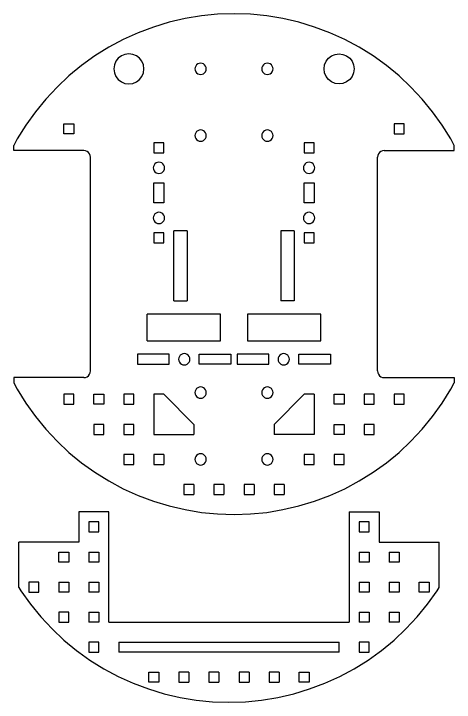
# Model space of a CAD drawing. Header units: millimetres. Extents: x -147 to 367, y -144 to 70.
# Drawn here: x -146.6 to -14.6, y -144.5 to 61.7 of the extents above; entities that cross this region are included whole.
import ezdxf

# ---------------------------------------------------------------- set-up
doc = ezdxf.new("R2010")
doc.units = ezdxf.units.MM
doc.linetypes.add('K5LT32768', pattern=[0])
doc.layers.add('lower_pad', color=7, linetype='Continuous')

# ---------------------------------------------------------------- blocks, each defined once
blk = doc.blocks.new('U7')
at = {"layer": 'lower_pad', "color": 7, "linetype": 'K5LT32768'}
for p, q in [((-95.2, 60.31), (-99.98, 59.19)), ((-90.36, 61.11), (-95.2, 60.31)), ((-85.48, 61.59), (-90.36, 61.11)), ((-80.57, 61.75), (-85.48, 61.59)), ((-75.67, 61.59), (-80.57, 61.75)), ((-70.78, 61.11), (-75.67, 61.59)), ((-65.94, 60.31), (-70.78, 61.11)), ((-61.16, 59.19), (-65.94, 60.31)), ((-104.68, 57.77), (-109.27, 56.04)), ((-99.98, 59.19), (-104.68, 57.77)), ((-56.46, 57.77), (-61.16, 59.19)), ((-51.87, 56.04), (-56.46, 57.77)), ((-109.27, 56.04), (-113.74, 54.01)), ((-47.4, 54.01), (-51.87, 56.04)), ((-113.74, 54.01), (-118.07, 51.7)), ((-43.07, 51.7), (-47.4, 54.01)), ((-118.07, 51.7), (-122.24, 49.11)), ((-38.9, 49.11), (-43.07, 51.7)), ((-113.24, 49.59), (-114.32, 49.14)), ((-112.07, 49.75), (-113.24, 49.59)), ((-110.91, 49.59), (-112.07, 49.75)), ((-109.82, 49.14), (-110.91, 49.59)), ((-51.32, 49.14), (-50.24, 49.59)), ((-50.24, 49.59), (-49.07, 49.75)), ((-49.07, 49.75), (-47.91, 49.59)), ((-47.91, 49.59), (-46.82, 49.14)), ((-122.24, 49.11), (-126.23, 46.25)), ((-115.97, 47.5), (-116.42, 46.41)), ((-115.25, 48.43), (-115.97, 47.5)), ((-114.32, 49.14), (-115.25, 48.43)), ((-108.89, 48.43), (-109.82, 49.14)), ((-108.17, 47.5), (-108.89, 48.43)), ((-107.72, 46.41), (-108.17, 47.5)), ((-53.42, 46.41), (-52.97, 47.5)), ((-52.97, 47.5), (-52.25, 48.43)), ((-52.25, 48.43), (-51.32, 49.14)), ((-46.82, 49.14), (-45.89, 48.43)), ((-45.89, 48.43), (-45.17, 47.5)), ((-45.17, 47.5), (-44.72, 46.41)), ((-34.91, 46.25), (-38.9, 49.11)), ((-126.23, 46.25), (-130.02, 43.14)), ((-116.42, 46.41), (-116.57, 45.25)), ((-107.57, 45.25), (-107.72, 46.41)), ((-92.21, 45.69), (-92.27, 45.25)), ((-92.04, 46.1), (-92.21, 45.69)), ((-91.77, 46.45), (-92.04, 46.1)), ((-91.42, 46.72), (-91.77, 46.45)), ((-91.01, 46.89), (-91.42, 46.72)), ((-90.57, 46.95), (-91.01, 46.89)), ((-90.13, 46.89), (-90.57, 46.95)), ((-89.72, 46.72), (-90.13, 46.89)), ((-89.37, 46.45), (-89.72, 46.72)), ((-89.1, 46.1), (-89.37, 46.45)), ((-88.93, 45.69), (-89.1, 46.1)), ((-88.87, 45.25), (-88.93, 45.69)), ((-72.21, 45.69), (-72.27, 45.25)), ((-72.04, 46.1), (-72.21, 45.69)), ((-71.77, 46.45), (-72.04, 46.1)), ((-71.42, 46.72), (-71.77, 46.45)), ((-71.01, 46.89), (-71.42, 46.72)), ((-70.57, 46.95), (-71.01, 46.89)), ((-70.13, 46.89), (-70.57, 46.95)), ((-69.72, 46.72), (-70.13, 46.89)), ((-69.37, 46.45), (-69.72, 46.72)), ((-69.1, 46.1), (-69.37, 46.45)), ((-68.93, 45.69), (-69.1, 46.1)), ((-68.87, 45.25), (-68.93, 45.69)), ((-53.57, 45.25), (-53.42, 46.41)), ((-44.72, 46.41), (-44.57, 45.25)), ((-31.12, 43.14), (-34.91, 46.25)), ((-116.57, 45.25), (-116.42, 44.08)), ((-116.42, 44.08), (-115.97, 43)), ((-108.17, 43), (-107.72, 44.08)), ((-107.72, 44.08), (-107.57, 45.25)), ((-92.27, 45.25), (-92.21, 44.81)), ((-92.21, 44.81), (-92.04, 44.4)), ((-92.04, 44.4), (-91.77, 44.05)), ((-91.77, 44.05), (-91.42, 43.77)), ((-91.42, 43.77), (-91.01, 43.61)), ((-91.01, 43.61), (-90.57, 43.55)), ((-90.57, 43.55), (-90.13, 43.61)), ((-90.13, 43.61), (-89.72, 43.77)), ((-89.72, 43.77), (-89.37, 44.05)), ((-89.37, 44.05), (-89.1, 44.4)), ((-89.1, 44.4), (-88.93, 44.81)), ((-88.93, 44.81), (-88.87, 45.25)), ((-72.27, 45.25), (-72.21, 44.81)), ((-72.21, 44.81), (-72.04, 44.4)), ((-72.04, 44.4), (-71.77, 44.05)), ((-71.77, 44.05), (-71.42, 43.77)), ((-71.42, 43.77), (-71.01, 43.61)), ((-71.01, 43.61), (-70.57, 43.55)), ((-70.57, 43.55), (-70.13, 43.61)), ((-70.13, 43.61), (-69.72, 43.77)), ((-69.72, 43.77), (-69.37, 44.05)), ((-69.37, 44.05), (-69.1, 44.4)), ((-69.1, 44.4), (-68.93, 44.81)), ((-68.93, 44.81), (-68.87, 45.25)), ((-53.42, 44.08), (-53.57, 45.25)), ((-52.97, 43), (-53.42, 44.08)), ((-44.72, 44.08), (-45.17, 43)), ((-44.57, 45.25), (-44.72, 44.08)), ((-130.02, 43.14), (-133.6, 39.78)), ((-115.97, 43), (-115.25, 42.07)), ((-115.25, 42.07), (-114.32, 41.35)), ((-114.32, 41.35), (-113.24, 40.9)), ((-110.91, 40.9), (-109.82, 41.35)), ((-109.82, 41.35), (-108.89, 42.07)), ((-108.89, 42.07), (-108.17, 43)), ((-52.25, 42.07), (-52.97, 43)), ((-51.32, 41.35), (-52.25, 42.07)), ((-50.24, 40.9), (-51.32, 41.35)), ((-46.82, 41.35), (-47.91, 40.9)), ((-45.89, 42.07), (-46.82, 41.35)), ((-45.17, 43), (-45.89, 42.07)), ((-27.54, 39.78), (-31.12, 43.14)), ((-133.6, 39.78), (-136.96, 36.2)), ((-113.24, 40.9), (-112.07, 40.75)), ((-112.07, 40.75), (-110.91, 40.9)), ((-49.07, 40.75), (-50.24, 40.9)), ((-47.91, 40.9), (-49.07, 40.75)), ((-24.18, 36.2), (-27.54, 39.78)), ((-136.96, 36.2), (-140.07, 32.4)), ((-21.07, 32.4), (-24.18, 36.2)), ((-140.07, 32.4), (-142.93, 28.41)), ((-18.21, 28.41), (-21.07, 32.4)), ((-142.93, 28.41), (-145.52, 24.25)), ((-131.57, 28.75), (-128.57, 28.75)), ((-131.57, 25.75), (-131.57, 28.75)), ((-128.57, 28.75), (-128.57, 25.75)), ((-91.01, 26.89), (-91.42, 26.72)), ((-90.57, 26.95), (-91.01, 26.89)), ((-90.13, 26.89), (-90.57, 26.95)), ((-89.72, 26.72), (-90.13, 26.89)), ((-71.01, 26.89), (-71.42, 26.72)), ((-70.57, 26.95), (-71.01, 26.89)), ((-70.13, 26.89), (-70.57, 26.95)), ((-69.72, 26.72), (-70.13, 26.89)), ((-32.57, 28.75), (-32.57, 25.75)), ((-29.57, 28.75), (-32.57, 28.75)), ((-29.57, 25.75), (-29.57, 28.75)), ((-15.62, 24.25), (-18.21, 28.41)), ((-128.57, 25.75), (-131.57, 25.75)), ((-92.21, 25.69), (-92.27, 25.25)), ((-92.27, 25.25), (-92.21, 24.81)), ((-92.04, 26.1), (-92.21, 25.69)), ((-92.21, 24.81), (-92.04, 24.4)), ((-91.77, 26.45), (-92.04, 26.1)), ((-91.42, 26.72), (-91.77, 26.45)), ((-89.37, 26.45), (-89.72, 26.72)), ((-89.1, 26.1), (-89.37, 26.45)), ((-88.93, 25.69), (-89.1, 26.1)), ((-89.1, 24.4), (-88.93, 24.81)), ((-88.87, 25.25), (-88.93, 25.69)), ((-88.93, 24.81), (-88.87, 25.25)), ((-72.21, 25.69), (-72.27, 25.25)), ((-72.27, 25.25), (-72.21, 24.81)), ((-72.04, 26.1), (-72.21, 25.69)), ((-72.21, 24.81), (-72.04, 24.4)), ((-71.77, 26.45), (-72.04, 26.1)), ((-71.42, 26.72), (-71.77, 26.45)), ((-69.37, 26.45), (-69.72, 26.72)), ((-69.1, 26.1), (-69.37, 26.45)), ((-68.93, 25.69), (-69.1, 26.1)), ((-69.1, 24.4), (-68.93, 24.81)), ((-68.87, 25.25), (-68.93, 25.69)), ((-68.93, 24.81), (-68.87, 25.25)), ((-32.57, 25.75), (-29.57, 25.75)), ((-145.52, 24.25), (-146.57, 22.29)), ((-101.57, 23.09), (-104.57, 23.09)), ((-104.57, 23.09), (-104.57, 20.09)), ((-101.57, 20.09), (-101.57, 23.09)), ((-92.04, 24.4), (-91.77, 24.05)), ((-91.77, 24.05), (-91.42, 23.77)), ((-91.42, 23.77), (-91.01, 23.61)), ((-91.01, 23.61), (-90.57, 23.55)), ((-90.57, 23.55), (-90.13, 23.61)), ((-90.13, 23.61), (-89.72, 23.77)), ((-89.72, 23.77), (-89.37, 24.05)), ((-89.37, 24.05), (-89.1, 24.4)), ((-72.04, 24.4), (-71.77, 24.05)), ((-71.77, 24.05), (-71.42, 23.77)), ((-71.42, 23.77), (-71.01, 23.61)), ((-71.01, 23.61), (-70.57, 23.55)), ((-70.57, 23.55), (-70.13, 23.61)), ((-70.13, 23.61), (-69.72, 23.77)), ((-69.72, 23.77), (-69.37, 24.05)), ((-69.37, 24.05), (-69.1, 24.4)), ((-56.57, 23.09), (-59.57, 23.09)), ((-59.57, 23.09), (-59.57, 20.09)), ((-56.57, 20.09), (-56.57, 23.09)), ((-14.57, 22.29), (-15.62, 24.25)), ((-146.57, 20.75), (-146.57, 22.29)), ((-125.57, 20.75), (-146.57, 20.75)), ((-125.05, 20.68), (-125.57, 20.75)), ((-124.57, 20.48), (-125.05, 20.68)), ((-36.09, 20.68), (-36.57, 20.48)), ((-35.57, 20.75), (-36.09, 20.68)), ((-35.57, 20.75), (-14.57, 20.75)), ((-14.57, 20.75), (-14.57, 22.29)), ((-124.16, 20.16), (-124.57, 20.48)), ((-123.84, 19.75), (-124.16, 20.16)), ((-123.64, 19.26), (-123.84, 19.75)), ((-123.57, 18.75), (-123.64, 19.26)), ((-123.57, -45.25), (-123.57, 18.75)), ((-104.57, 20.09), (-101.57, 20.09)), ((-59.57, 20.09), (-56.57, 20.09)), ((-37.5, 19.26), (-37.57, 18.75)), ((-37.57, -45.25), (-37.57, 18.75)), ((-37.3, 19.75), (-37.5, 19.26)), ((-36.99, 20.16), (-37.3, 19.75)), ((-36.57, 20.48), (-36.99, 20.16)), ((-104.27, 16.79), (-104.54, 16.44)), ((-103.92, 17.06), (-104.27, 16.79)), ((-103.51, 17.23), (-103.92, 17.06)), ((-103.07, 17.29), (-103.51, 17.23)), ((-102.63, 17.23), (-103.07, 17.29)), ((-102.22, 17.06), (-102.63, 17.23)), ((-101.87, 16.79), (-102.22, 17.06)), ((-101.6, 16.44), (-101.87, 16.79)), ((-59.27, 16.79), (-59.54, 16.44)), ((-58.92, 17.06), (-59.27, 16.79)), ((-58.51, 17.23), (-58.92, 17.06)), ((-58.07, 17.29), (-58.51, 17.23)), ((-57.63, 17.23), (-58.07, 17.29)), ((-57.22, 17.06), (-57.63, 17.23)), ((-56.87, 16.79), (-57.22, 17.06)), ((-56.6, 16.44), (-56.87, 16.79)), ((-104.71, 16.03), (-104.77, 15.59)), ((-104.77, 15.59), (-104.71, 15.15)), ((-104.54, 16.44), (-104.71, 16.03)), ((-104.71, 15.15), (-104.54, 14.74)), ((-104.54, 14.74), (-104.27, 14.39)), ((-101.87, 14.39), (-101.6, 14.74)), ((-101.43, 16.03), (-101.6, 16.44)), ((-101.6, 14.74), (-101.43, 15.15)), ((-101.37, 15.59), (-101.43, 16.03)), ((-101.43, 15.15), (-101.37, 15.59)), ((-59.71, 16.03), (-59.77, 15.59)), ((-59.77, 15.59), (-59.71, 15.15)), ((-59.54, 16.44), (-59.71, 16.03)), ((-59.71, 15.15), (-59.54, 14.74)), ((-59.54, 14.74), (-59.27, 14.39)), ((-56.87, 14.39), (-56.6, 14.74)), ((-56.43, 16.03), (-56.6, 16.44)), ((-56.6, 14.74), (-56.43, 15.15)), ((-56.37, 15.59), (-56.43, 16.03)), ((-56.43, 15.15), (-56.37, 15.59)), ((-104.27, 14.39), (-103.92, 14.12)), ((-103.92, 14.12), (-103.51, 13.95)), ((-103.51, 13.95), (-103.07, 13.89)), ((-103.07, 13.89), (-102.63, 13.95)), ((-102.63, 13.95), (-102.22, 14.12)), ((-102.22, 14.12), (-101.87, 14.39)), ((-59.27, 14.39), (-58.92, 14.12)), ((-58.92, 14.12), (-58.51, 13.95)), ((-58.51, 13.95), (-58.07, 13.89)), ((-58.07, 13.89), (-57.63, 13.95)), ((-57.63, 13.95), (-57.22, 14.12)), ((-57.22, 14.12), (-56.87, 14.39)), ((-104.57, 5.09), (-104.57, 11.09)), ((-104.57, 11.09), (-101.57, 11.09)), ((-101.57, 11.09), (-101.57, 5.09)), ((-59.57, 11.09), (-56.57, 11.09)), ((-59.57, 5.09), (-59.57, 11.09)), ((-56.57, 11.09), (-56.57, 5.09)), ((-101.57, 5.09), (-104.57, 5.09)), ((-56.57, 5.09), (-59.57, 5.09)), ((-103.51, 2.23), (-103.92, 2.06)), ((-103.07, 2.29), (-103.51, 2.23)), ((-102.63, 2.23), (-103.07, 2.29)), ((-102.22, 2.06), (-102.63, 2.23)), ((-58.53, 2.23), (-58.94, 2.06)), ((-58.09, 2.29), (-58.53, 2.23)), ((-57.65, 2.23), (-58.09, 2.29)), ((-57.24, 2.06), (-57.65, 2.23)), ((-104.71, 1.03), (-104.77, 0.59)), ((-104.77, 0.59), (-104.71, 0.15)), ((-104.54, 1.44), (-104.71, 1.03)), ((-104.71, 0.15), (-104.54, -0.26)), ((-104.27, 1.79), (-104.54, 1.44)), ((-103.92, 2.06), (-104.27, 1.79)), ((-101.87, 1.79), (-102.22, 2.06)), ((-101.6, 1.44), (-101.87, 1.79)), ((-101.43, 1.03), (-101.6, 1.44)), ((-101.6, -0.26), (-101.43, 0.15)), ((-101.37, 0.59), (-101.43, 1.03)), ((-101.43, 0.15), (-101.37, 0.59)), ((-59.73, 1.03), (-59.79, 0.59)), ((-59.79, 0.59), (-59.73, 0.15)), ((-59.56, 1.44), (-59.73, 1.03)), ((-59.73, 0.15), (-59.56, -0.26)), ((-59.29, 1.79), (-59.56, 1.44)), ((-58.94, 2.06), (-59.29, 1.79)), ((-56.89, 1.79), (-57.24, 2.06)), ((-56.62, 1.44), (-56.89, 1.79)), ((-56.45, 1.03), (-56.62, 1.44)), ((-56.62, -0.26), (-56.45, 0.15)), ((-56.39, 0.59), (-56.45, 1.03)), ((-56.45, 0.15), (-56.39, 0.59)), ((-104.54, -0.26), (-104.27, -0.61)), ((-104.27, -0.61), (-103.92, -0.88)), ((-103.92, -0.88), (-103.51, -1.05)), ((-103.51, -1.05), (-103.07, -1.11)), ((-103.07, -1.11), (-102.63, -1.05)), ((-102.63, -1.05), (-102.22, -0.88)), ((-102.22, -0.88), (-101.87, -0.61)), ((-101.87, -0.61), (-101.6, -0.26)), ((-59.56, -0.26), (-59.29, -0.61)), ((-59.29, -0.61), (-58.94, -0.88)), ((-58.94, -0.88), (-58.53, -1.05)), ((-58.53, -1.05), (-58.09, -1.11)), ((-58.09, -1.11), (-57.65, -1.05)), ((-57.65, -1.05), (-57.24, -0.88)), ((-57.24, -0.88), (-56.89, -0.61)), ((-56.89, -0.61), (-56.62, -0.26)), ((-104.57, -3.91), (-104.57, -6.91)), ((-101.57, -3.91), (-104.57, -3.91)), ((-101.57, -6.91), (-101.57, -3.91)), ((-94.57, -3.25), (-98.57, -3.25)), ((-98.57, -24.25), (-98.57, -3.25)), ((-94.57, -3.25), (-94.57, -24.25)), ((-62.57, -3.25), (-66.57, -3.25)), ((-66.57, -3.25), (-66.57, -24.25)), ((-62.57, -3.25), (-62.57, -24.25)), ((-59.57, -3.91), (-59.57, -6.91)), ((-56.57, -3.91), (-59.57, -3.91)), ((-56.57, -6.91), (-56.57, -3.91)), ((-104.57, -6.91), (-101.57, -6.91)), ((-59.57, -6.91), (-56.57, -6.91)), ((-98.57, -24.25), (-94.57, -24.25)), ((-62.57, -24.25), (-66.57, -24.25)), ((-84.57, -28.25), (-106.57, -28.25)), ((-106.57, -36.25), (-106.57, -28.25)), ((-84.57, -36.25), (-84.57, -28.25)), ((-54.57, -28.25), (-76.57, -28.25)), ((-76.57, -28.25), (-76.57, -36.25)), ((-54.57, -36.25), (-54.57, -28.25)), ((-106.57, -36.25), (-84.57, -36.25)), ((-76.57, -36.25), (-54.57, -36.25)), ((-99.97, -40.25), (-109.47, -40.25)), ((-109.47, -40.25), (-109.47, -43.25)), ((-99.97, -43.25), (-99.97, -40.25)), ((-96.94, -40.9), (-97.11, -41.31)), ((-96.67, -40.55), (-96.94, -40.9)), ((-96.32, -40.28), (-96.67, -40.55)), ((-95.91, -40.11), (-96.32, -40.28)), ((-95.47, -40.05), (-95.91, -40.11)), ((-95.03, -40.11), (-95.47, -40.05)), ((-94.62, -40.28), (-95.03, -40.11)), ((-94.27, -40.55), (-94.62, -40.28)), ((-94, -40.9), (-94.27, -40.55)), ((-93.83, -41.31), (-94, -40.9)), ((-90.97, -43.25), (-90.97, -40.25)), ((-90.97, -40.25), (-81.47, -40.25)), ((-81.47, -40.25), (-81.47, -43.25)), ((-70.17, -40.25), (-79.67, -40.25)), ((-79.67, -40.25), (-79.67, -43.25)), ((-70.17, -43.25), (-70.17, -40.25)), ((-67.14, -40.9), (-67.31, -41.31)), ((-66.87, -40.55), (-67.14, -40.9)), ((-66.52, -40.28), (-66.87, -40.55)), ((-66.11, -40.11), (-66.52, -40.28)), ((-65.67, -40.05), (-66.11, -40.11)), ((-65.23, -40.11), (-65.67, -40.05)), ((-64.82, -40.28), (-65.23, -40.11)), ((-64.47, -40.55), (-64.82, -40.28)), ((-64.2, -40.9), (-64.47, -40.55)), ((-64.03, -41.31), (-64.2, -40.9)), ((-61.17, -40.25), (-51.67, -40.25)), ((-61.17, -43.25), (-61.17, -40.25)), ((-51.67, -40.25), (-51.67, -43.25)), ((-109.47, -43.25), (-99.97, -43.25)), ((-97.11, -41.31), (-97.17, -41.75)), ((-97.17, -41.75), (-97.11, -42.19)), ((-97.11, -42.19), (-96.94, -42.6)), ((-96.94, -42.6), (-96.67, -42.95)), ((-96.67, -42.95), (-96.32, -43.23)), ((-96.32, -43.23), (-95.91, -43.39)), ((-95.03, -43.39), (-94.62, -43.23)), ((-94.62, -43.23), (-94.27, -42.95)), ((-94.27, -42.95), (-94, -42.6)), ((-94, -42.6), (-93.83, -42.19)), ((-93.77, -41.75), (-93.83, -41.31)), ((-93.83, -42.19), (-93.77, -41.75)), ((-81.47, -43.25), (-90.97, -43.25)), ((-79.67, -43.25), (-70.17, -43.25)), ((-67.31, -41.31), (-67.37, -41.75)), ((-67.37, -41.75), (-67.31, -42.19)), ((-67.31, -42.19), (-67.14, -42.6)), ((-67.14, -42.6), (-66.87, -42.95)), ((-66.87, -42.95), (-66.52, -43.23)), ((-66.52, -43.23), (-66.11, -43.39)), ((-65.23, -43.39), (-64.82, -43.23)), ((-64.82, -43.23), (-64.47, -42.95)), ((-64.47, -42.95), (-64.2, -42.6)), ((-64.2, -42.6), (-64.03, -42.19)), ((-63.97, -41.75), (-64.03, -41.31)), ((-64.03, -42.19), (-63.97, -41.75)), ((-51.67, -43.25), (-61.17, -43.25)), ((-123.64, -45.77), (-123.57, -45.25)), ((-95.91, -43.39), (-95.47, -43.45)), ((-95.47, -43.45), (-95.03, -43.39)), ((-66.11, -43.39), (-65.67, -43.45)), ((-65.67, -43.45), (-65.23, -43.39)), ((-37.57, -45.25), (-37.5, -45.77)), ((-146.57, -47.25), (-146.57, -48.79)), ((-125.57, -47.25), (-146.57, -47.25)), ((-125.57, -47.25), (-125.05, -47.18)), ((-125.05, -47.18), (-124.57, -46.98)), ((-124.57, -46.98), (-124.16, -46.67)), ((-124.16, -46.67), (-123.84, -46.25)), ((-123.84, -46.25), (-123.64, -45.77)), ((-37.5, -45.77), (-37.3, -46.25)), ((-37.3, -46.25), (-36.99, -46.67)), ((-36.99, -46.67), (-36.57, -46.98)), ((-36.57, -46.98), (-36.09, -47.18)), ((-36.09, -47.18), (-35.57, -47.25)), ((-35.57, -47.25), (-14.57, -47.25)), ((-14.57, -47.25), (-14.57, -48.79)), ((-146.57, -48.79), (-145.52, -50.75)), ((-15.62, -50.75), (-14.57, -48.79)), ((-145.52, -50.75), (-142.93, -54.92)), ((-92.21, -51.31), (-92.27, -51.75)), ((-92.04, -50.9), (-92.21, -51.31)), ((-91.77, -50.55), (-92.04, -50.9)), ((-91.42, -50.28), (-91.77, -50.55)), ((-91.01, -50.11), (-91.42, -50.28)), ((-90.57, -50.05), (-91.01, -50.11)), ((-90.13, -50.11), (-90.57, -50.05)), ((-89.72, -50.28), (-90.13, -50.11)), ((-89.37, -50.55), (-89.72, -50.28)), ((-89.1, -50.9), (-89.37, -50.55)), ((-88.93, -51.31), (-89.1, -50.9)), ((-88.87, -51.75), (-88.93, -51.31)), ((-72.21, -51.31), (-72.27, -51.75)), ((-72.04, -50.9), (-72.21, -51.31)), ((-71.77, -50.55), (-72.04, -50.9)), ((-71.42, -50.28), (-71.77, -50.55)), ((-71.01, -50.11), (-71.42, -50.28)), ((-70.57, -50.05), (-71.01, -50.11)), ((-70.13, -50.11), (-70.57, -50.05)), ((-69.72, -50.28), (-70.13, -50.11)), ((-69.37, -50.55), (-69.72, -50.28)), ((-69.1, -50.9), (-69.37, -50.55)), ((-68.93, -51.31), (-69.1, -50.9)), ((-68.87, -51.75), (-68.93, -51.31)), ((-18.21, -54.92), (-15.62, -50.75)), ((-128.57, -52.25), (-131.57, -52.25)), ((-131.57, -52.25), (-131.57, -55.25)), ((-128.57, -55.25), (-128.57, -52.25)), ((-122.57, -52.25), (-119.57, -52.25)), ((-122.57, -55.25), (-122.57, -52.25)), ((-119.57, -52.25), (-119.57, -55.25)), ((-110.57, -52.25), (-113.57, -52.25)), ((-113.57, -52.25), (-113.57, -55.25)), ((-110.57, -55.25), (-110.57, -52.25)), ((-104.57, -52.25), (-104.57, -64.25)), ((-101.57, -52.25), (-104.57, -52.25)), ((-101.57, -52.25), (-92.57, -61.25)), ((-92.27, -51.75), (-92.21, -52.19)), ((-92.21, -52.19), (-92.04, -52.6)), ((-92.04, -52.6), (-91.77, -52.95)), ((-91.77, -52.95), (-91.42, -53.23)), ((-91.42, -53.23), (-91.01, -53.39)), ((-91.01, -53.39), (-90.57, -53.45)), ((-90.57, -53.45), (-90.13, -53.39)), ((-90.13, -53.39), (-89.72, -53.23)), ((-89.72, -53.23), (-89.37, -52.95)), ((-89.37, -52.95), (-89.1, -52.6)), ((-89.1, -52.6), (-88.93, -52.19)), ((-88.93, -52.19), (-88.87, -51.75)), ((-72.27, -51.75), (-72.21, -52.19)), ((-72.21, -52.19), (-72.04, -52.6)), ((-72.04, -52.6), (-71.77, -52.95)), ((-71.77, -52.95), (-71.42, -53.23)), ((-71.42, -53.23), (-71.01, -53.39)), ((-71.01, -53.39), (-70.57, -53.45)), ((-70.57, -53.45), (-70.13, -53.39)), ((-70.13, -53.39), (-69.72, -53.23)), ((-69.72, -53.23), (-69.37, -52.95)), ((-69.37, -52.95), (-69.1, -52.6)), ((-69.1, -52.6), (-68.93, -52.19)), ((-68.93, -52.19), (-68.87, -51.75)), ((-59.57, -52.25), (-68.57, -61.25)), ((-56.57, -52.25), (-59.57, -52.25)), ((-56.57, -52.25), (-56.57, -64.25)), ((-50.57, -55.25), (-50.57, -52.25)), ((-50.57, -52.25), (-47.57, -52.25)), ((-47.57, -52.25), (-47.57, -55.25)), ((-38.57, -52.25), (-41.57, -52.25)), ((-41.57, -52.25), (-41.57, -55.25)), ((-38.57, -55.25), (-38.57, -52.25)), ((-29.57, -52.25), (-32.57, -52.25)), ((-32.57, -52.25), (-32.57, -55.25)), ((-29.57, -55.25), (-29.57, -52.25)), ((-142.93, -54.92), (-140.07, -58.91)), ((-131.57, -55.25), (-128.57, -55.25)), ((-119.57, -55.25), (-122.57, -55.25)), ((-113.57, -55.25), (-110.57, -55.25)), ((-47.57, -55.25), (-50.57, -55.25)), ((-41.57, -55.25), (-38.57, -55.25)), ((-32.57, -55.25), (-29.57, -55.25)), ((-21.07, -58.91), (-18.21, -54.92)), ((-140.07, -58.91), (-136.96, -62.7)), ((-24.18, -62.7), (-21.07, -58.91)), ((-122.57, -61.25), (-122.57, -64.25)), ((-119.57, -61.25), (-122.57, -61.25)), ((-119.57, -64.25), (-119.57, -61.25)), ((-110.57, -61.25), (-113.57, -61.25)), ((-113.57, -61.25), (-113.57, -64.25)), ((-110.57, -64.25), (-110.57, -61.25)), ((-92.57, -61.25), (-92.57, -64.25)), ((-68.57, -61.25), (-68.57, -64.25)), ((-50.57, -64.25), (-50.57, -61.25)), ((-50.57, -61.25), (-47.57, -61.25)), ((-47.57, -61.25), (-47.57, -64.25)), ((-41.57, -61.25), (-41.57, -64.25)), ((-38.57, -61.25), (-41.57, -61.25)), ((-38.57, -64.25), (-38.57, -61.25)), ((-136.96, -62.7), (-133.6, -66.29)), ((-27.54, -66.29), (-24.18, -62.7)), ((-122.57, -64.25), (-119.57, -64.25)), ((-113.57, -64.25), (-110.57, -64.25)), ((-104.57, -64.25), (-92.57, -64.25)), ((-56.57, -64.25), (-68.57, -64.25)), ((-47.57, -64.25), (-50.57, -64.25)), ((-41.57, -64.25), (-38.57, -64.25)), ((-133.6, -66.29), (-130.02, -69.64)), ((-31.12, -69.64), (-27.54, -66.29)), ((-130.02, -69.64), (-126.23, -72.75)), ((-91.01, -70.11), (-91.42, -70.28)), ((-90.57, -70.05), (-91.01, -70.11)), ((-90.13, -70.11), (-90.57, -70.05)), ((-89.72, -70.28), (-90.13, -70.11)), ((-71.01, -70.11), (-71.42, -70.28)), ((-70.57, -70.05), (-71.01, -70.11)), ((-70.13, -70.11), (-70.57, -70.05)), ((-69.72, -70.28), (-70.13, -70.11)), ((-34.91, -72.75), (-31.12, -69.64)), ((-113.57, -70.25), (-113.57, -73.25)), ((-110.57, -70.25), (-113.57, -70.25)), ((-110.57, -73.25), (-110.57, -70.25)), ((-101.57, -70.25), (-104.57, -70.25)), ((-104.57, -70.25), (-104.57, -73.25)), ((-101.57, -70.25), (-101.57, -73.25)), ((-92.21, -71.31), (-92.27, -71.75)), ((-92.27, -71.75), (-92.21, -72.19)), ((-92.04, -70.9), (-92.21, -71.31)), ((-91.77, -70.55), (-92.04, -70.9)), ((-91.42, -70.28), (-91.77, -70.55)), ((-89.37, -70.55), (-89.72, -70.28)), ((-89.1, -70.9), (-89.37, -70.55)), ((-88.93, -71.31), (-89.1, -70.9)), ((-88.87, -71.75), (-88.93, -71.31)), ((-88.93, -72.19), (-88.87, -71.75)), ((-72.21, -71.31), (-72.27, -71.75)), ((-72.27, -71.75), (-72.21, -72.19)), ((-72.27, -71.75), (-72.21, -71.75)), ((-72.04, -70.9), (-72.21, -71.31)), ((-71.77, -70.55), (-72.04, -70.9)), ((-71.42, -70.28), (-71.77, -70.55)), ((-69.37, -70.55), (-69.72, -70.28)), ((-69.1, -70.9), (-69.37, -70.55)), ((-68.93, -71.31), (-69.1, -70.9)), ((-68.87, -71.75), (-68.93, -71.31)), ((-68.93, -72.19), (-68.87, -71.75)), ((-56.57, -70.25), (-59.57, -70.25)), ((-59.57, -70.25), (-59.57, -73.25)), ((-56.57, -73.25), (-56.57, -70.25)), ((-47.57, -70.25), (-50.57, -70.25)), ((-50.57, -70.25), (-50.57, -73.25)), ((-47.57, -73.25), (-47.57, -70.25)), ((-126.23, -72.75), (-122.24, -75.61)), ((-113.57, -73.25), (-110.57, -73.25)), ((-104.57, -73.25), (-101.57, -73.25)), ((-92.21, -72.19), (-92.04, -72.6)), ((-92.04, -72.6), (-91.77, -72.95)), ((-91.77, -72.95), (-91.42, -73.23)), ((-91.42, -73.23), (-91.01, -73.39)), ((-91.01, -73.39), (-90.57, -73.45)), ((-90.57, -73.45), (-90.13, -73.39)), ((-90.13, -73.39), (-89.72, -73.23)), ((-89.72, -73.23), (-89.37, -72.95)), ((-89.37, -72.95), (-89.1, -72.6)), ((-89.1, -72.6), (-88.93, -72.19)), ((-72.21, -72.19), (-72.04, -72.6)), ((-72.04, -72.6), (-71.77, -72.95)), ((-71.77, -72.95), (-71.42, -73.23)), ((-71.42, -73.23), (-71.01, -73.39)), ((-71.01, -73.39), (-70.57, -73.45)), ((-70.57, -73.45), (-70.13, -73.39)), ((-70.13, -73.39), (-69.72, -73.23)), ((-69.72, -73.23), (-69.37, -72.95)), ((-69.37, -72.95), (-69.1, -72.6)), ((-69.1, -72.6), (-68.93, -72.19)), ((-59.57, -73.25), (-56.57, -73.25)), ((-50.57, -73.25), (-47.57, -73.25)), ((-38.9, -75.61), (-34.91, -72.75)), ((-122.24, -75.61), (-118.07, -78.2)), ((-43.07, -78.2), (-38.9, -75.61)), ((-118.07, -78.2), (-113.74, -80.52)), ((-47.4, -80.52), (-43.07, -78.2)), ((-92.57, -79.25), (-95.57, -79.25)), ((-95.57, -79.25), (-95.57, -82.25)), ((-92.57, -79.25), (-92.57, -82.25)), ((-86.57, -79.25), (-86.57, -82.25)), ((-83.57, -79.25), (-86.57, -79.25)), ((-83.57, -79.25), (-83.57, -82.25)), ((-74.57, -79.25), (-77.57, -79.25)), ((-77.57, -79.25), (-77.57, -82.25)), ((-74.57, -79.25), (-74.57, -82.25)), ((-65.57, -79.25), (-68.57, -79.25)), ((-68.57, -79.25), (-68.57, -82.25)), ((-65.57, -79.25), (-65.57, -82.25)), ((-113.74, -80.52), (-109.27, -82.54)), ((-95.57, -82.25), (-92.57, -82.25)), ((-86.57, -82.25), (-83.57, -82.25)), ((-77.57, -82.25), (-74.57, -82.25)), ((-68.57, -82.25), (-65.57, -82.25)), ((-51.87, -82.54), (-47.4, -80.52)), ((-109.27, -82.54), (-104.68, -84.27)), ((-104.68, -84.27), (-99.98, -85.7)), ((-61.16, -85.7), (-56.46, -84.27)), ((-56.46, -84.27), (-51.87, -82.54)), ((-99.98, -85.7), (-95.2, -86.81)), ((-65.94, -86.81), (-61.16, -85.7)), ((-95.2, -86.81), (-90.36, -87.61)), ((-90.36, -87.61), (-85.48, -88.09)), ((-85.48, -88.09), (-80.57, -88.25)), ((-80.57, -88.25), (-75.67, -88.09)), ((-75.67, -88.09), (-70.78, -87.61)), ((-70.78, -87.61), (-65.94, -86.81))]:
    blk.add_line(p, q, dxfattribs=at)
blk = doc.blocks.new('U9')
at = {"layer": 'lower_pad', "color": 7, "linetype": 'K5LT32768'}
for p, q in [((-127.07, -87.5), (-127.07, -96.5)), ((-118.07, -87.5), (-127.07, -87.5)), ((-118.07, -120.5), (-118.07, -87.5)), ((-46.07, -87.5), (-46.07, -120.5)), ((-46.07, -87.5), (-37.07, -87.5)), ((-37.07, -87.5), (-37.07, -96.5)), ((-124.07, -90.5), (-124.07, -93.5)), ((-121.07, -90.5), (-124.07, -90.5)), ((-121.07, -93.5), (-121.07, -90.5)), ((-43.07, -90.5), (-43.07, -93.5)), ((-40.07, -90.5), (-43.07, -90.5)), ((-40.07, -93.5), (-40.07, -90.5)), ((-124.07, -93.5), (-121.07, -93.5)), ((-43.07, -93.5), (-40.07, -93.5)), ((-145.07, -110.14), (-145.07, -96.5)), ((-127.07, -96.5), (-145.07, -96.5)), ((-37.07, -96.5), (-19.07, -96.5)), ((-19.07, -110.14), (-19.07, -96.5)), ((-133.07, -99.5), (-130.07, -99.5)), ((-133.07, -102.5), (-133.07, -99.5)), ((-130.07, -99.5), (-130.07, -102.5)), ((-124.07, -99.5), (-121.07, -99.5)), ((-124.07, -99.5), (-124.07, -102.5)), ((-121.07, -99.5), (-121.07, -102.5)), ((-43.07, -99.5), (-40.07, -99.5)), ((-43.07, -99.5), (-43.07, -102.5)), ((-40.07, -99.5), (-40.07, -102.5)), ((-34.07, -99.5), (-31.07, -99.5)), ((-34.07, -99.5), (-34.07, -102.5)), ((-31.07, -99.5), (-31.07, -102.5)), ((-130.07, -102.5), (-133.07, -102.5)), ((-121.07, -102.5), (-124.07, -102.5)), ((-40.07, -102.5), (-43.07, -102.5)), ((-31.07, -102.5), (-34.07, -102.5)), ((-139.07, -108.5), (-142.07, -108.5)), ((-142.07, -108.5), (-142.07, -111.5)), ((-139.07, -111.5), (-139.07, -108.5)), ((-133.07, -108.5), (-130.07, -108.5)), ((-133.07, -108.5), (-133.07, -111.5)), ((-130.07, -108.5), (-130.07, -111.5)), ((-124.07, -108.5), (-121.07, -108.5)), ((-124.07, -108.5), (-124.07, -111.5)), ((-121.07, -108.5), (-121.07, -111.5)), ((-43.07, -108.5), (-40.07, -108.5)), ((-43.07, -108.5), (-43.07, -111.5)), ((-40.07, -108.5), (-40.07, -111.5)), ((-34.07, -108.5), (-31.07, -108.5)), ((-34.07, -108.5), (-34.07, -111.5)), ((-31.07, -108.5), (-31.07, -111.5)), ((-25.07, -108.5), (-22.07, -108.5)), ((-25.07, -111.5), (-25.07, -108.5)), ((-22.07, -108.5), (-22.07, -111.5)), ((-145.07, -110.14), (-144.43, -111.17)), ((-144.43, -111.17), (-141.57, -115.16)), ((-22.57, -115.16), (-19.71, -111.17)), ((-19.71, -111.17), (-19.07, -110.14)), ((-142.07, -111.5), (-139.07, -111.5)), ((-130.07, -111.5), (-133.07, -111.5)), ((-121.07, -111.5), (-124.07, -111.5)), ((-40.07, -111.5), (-43.07, -111.5)), ((-31.07, -111.5), (-34.07, -111.5)), ((-22.07, -111.5), (-25.07, -111.5)), ((-141.57, -115.16), (-138.46, -118.95)), ((-25.68, -118.95), (-22.57, -115.16)), ((-130.07, -117.5), (-133.07, -117.5)), ((-133.07, -117.5), (-133.07, -120.5)), ((-130.07, -120.5), (-130.07, -117.5)), ((-124.07, -117.5), (-121.07, -117.5)), ((-124.07, -117.5), (-124.07, -120.5)), ((-121.07, -117.5), (-121.07, -120.5)), ((-43.07, -117.5), (-40.07, -117.5)), ((-43.07, -117.5), (-43.07, -120.5)), ((-40.07, -117.5), (-40.07, -120.5)), ((-34.07, -117.5), (-31.07, -117.5)), ((-34.07, -117.5), (-34.07, -120.5)), ((-31.07, -117.5), (-31.07, -120.5)), ((-138.46, -118.95), (-135.1, -122.53)), ((-29.04, -122.53), (-25.68, -118.95)), ((-133.07, -120.5), (-130.07, -120.5)), ((-121.07, -120.5), (-124.07, -120.5)), ((-118.07, -120.5), (-46.07, -120.5)), ((-40.07, -120.5), (-43.07, -120.5)), ((-31.07, -120.5), (-34.07, -120.5)), ((-135.1, -122.53), (-131.52, -125.89)), ((-32.62, -125.89), (-29.04, -122.53)), ((-131.52, -125.89), (-127.73, -129)), ((-121.07, -126.5), (-124.07, -126.5)), ((-124.07, -126.5), (-124.07, -129.5)), ((-121.07, -129.5), (-121.07, -126.5)), ((-115.07, -126.5), (-115.07, -129.5)), ((-115.07, -126.5), (-49.07, -126.5)), ((-49.07, -129.5), (-49.07, -126.5)), ((-40.07, -126.5), (-43.07, -126.5)), ((-43.07, -126.5), (-43.07, -129.5)), ((-40.07, -129.5), (-40.07, -126.5)), ((-36.41, -129), (-32.62, -125.89)), ((-127.73, -129), (-127.07, -129.47)), ((-127.07, -129.47), (-123.74, -131.86)), ((-124.07, -129.5), (-121.07, -129.5)), ((-49.07, -129.5), (-115.07, -129.5)), ((-43.07, -129.5), (-40.07, -129.5)), ((-40.4, -131.86), (-37.07, -129.47)), ((-37.07, -129.47), (-36.41, -129)), ((-123.74, -131.86), (-119.57, -134.45)), ((-44.57, -134.45), (-40.4, -131.86)), ((-119.57, -134.45), (-118.07, -135.25)), ((-118.07, -135.25), (-115.24, -136.76)), ((-106.07, -135.5), (-103.07, -135.5)), ((-106.07, -138.5), (-106.07, -135.5)), ((-103.07, -135.5), (-103.07, -138.5)), ((-94.07, -135.5), (-97.07, -135.5)), ((-97.07, -135.5), (-97.07, -138.5)), ((-94.07, -135.5), (-94.07, -138.5)), ((-85.07, -135.5), (-88.07, -135.5)), ((-88.07, -135.5), (-88.07, -138.5)), ((-85.07, -135.5), (-85.07, -138.5)), ((-79.07, -135.5), (-79.07, -138.5)), ((-76.07, -135.5), (-79.07, -135.5)), ((-76.07, -135.5), (-76.07, -138.5)), ((-70.07, -135.5), (-70.07, -138.5)), ((-67.07, -135.5), (-70.07, -135.5)), ((-67.07, -135.5), (-67.07, -138.5)), ((-61.07, -135.5), (-58.07, -135.5)), ((-61.07, -138.5), (-61.07, -135.5)), ((-58.07, -135.5), (-58.07, -138.5)), ((-48.9, -136.76), (-46.07, -135.25)), ((-46.07, -135.25), (-44.57, -134.45)), ((-115.24, -136.76), (-110.77, -138.79)), ((-53.37, -138.79), (-48.9, -136.76)), ((-110.77, -138.79), (-106.18, -140.52)), ((-103.07, -138.5), (-106.07, -138.5)), ((-97.07, -138.5), (-94.07, -138.5)), ((-88.07, -138.5), (-85.07, -138.5)), ((-79.07, -138.5), (-76.07, -138.5)), ((-70.07, -138.5), (-67.07, -138.5)), ((-58.07, -138.5), (-61.07, -138.5)), ((-57.96, -140.52), (-53.37, -138.79)), ((-106.18, -140.52), (-101.48, -141.94)), ((-101.48, -141.94), (-96.7, -143.06)), ((-67.44, -143.06), (-62.66, -141.94)), ((-62.66, -141.94), (-57.96, -140.52)), ((-96.7, -143.06), (-91.86, -143.86)), ((-91.86, -143.86), (-86.98, -144.34)), ((-86.98, -144.34), (-82.07, -144.5)), ((-82.07, -144.5), (-77.17, -144.34)), ((-77.17, -144.34), (-72.28, -143.86)), ((-72.28, -143.86), (-67.44, -143.06))]:
    blk.add_line(p, q, dxfattribs=at)

msp = doc.modelspace()

# ---------------------------------------------------------------- block references
for name in ['U7', 'U9']:
    msp.add_blockref(name, (0, 0))

doc.saveas('drawing.dxf')
